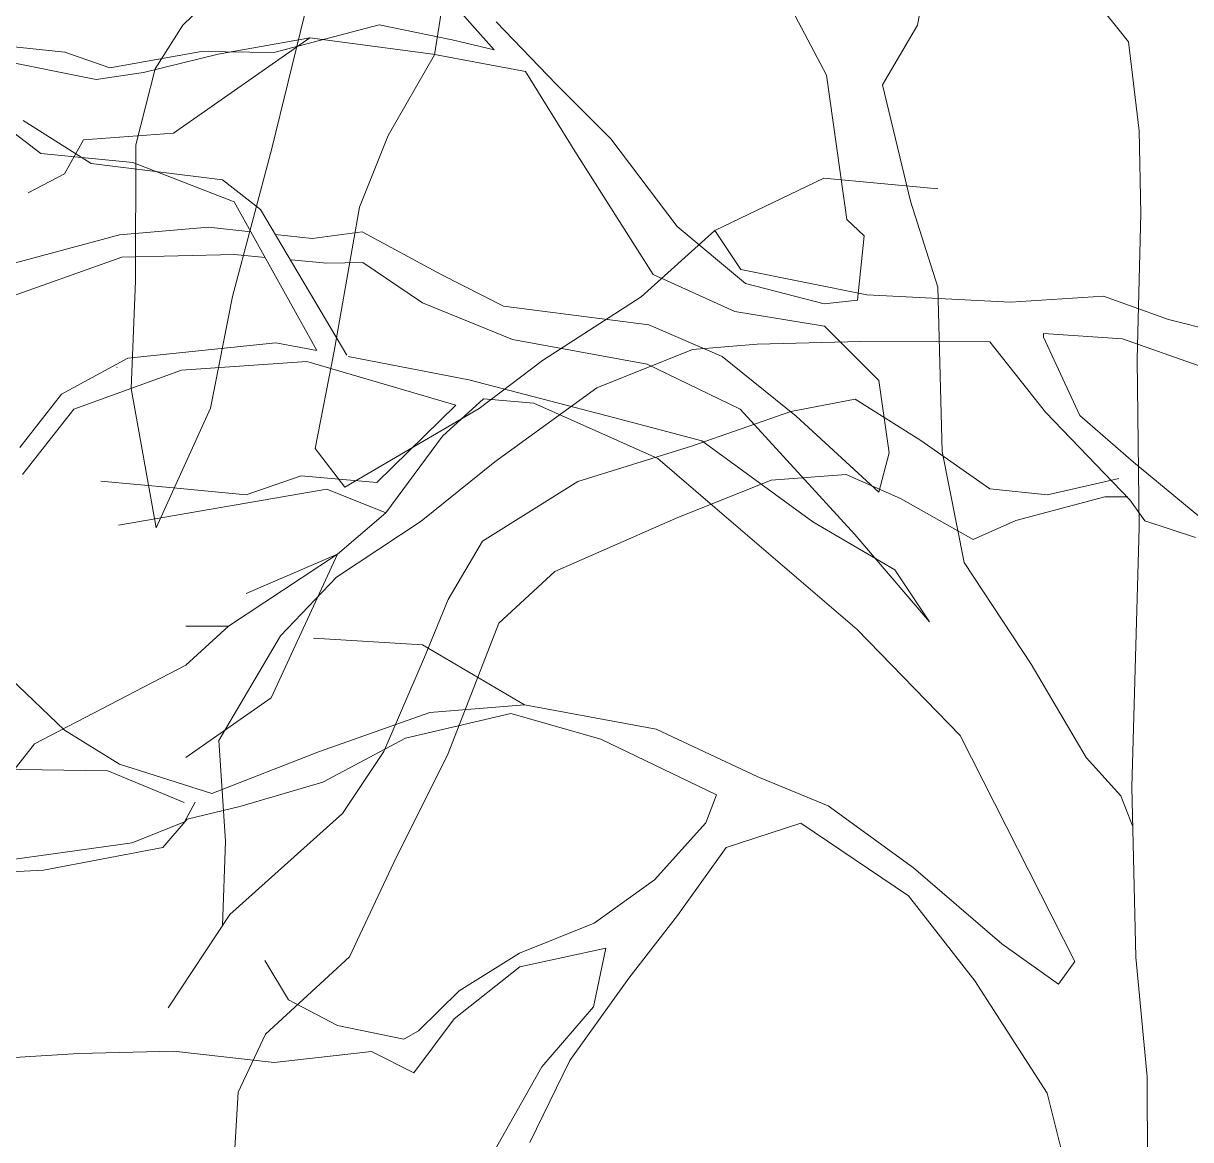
# Model space of a CAD drawing. Header units: millimetres. Extents: x -13512 to 8923, y -6533 to 5096.
# Drawn here: x -696.2 to -462.3, y -6106.2 to -5882.7 of the extents above; entities that cross this region are included whole.
import ezdxf

# ---------------------------------------------------------------- set-up
doc = ezdxf.new("R2010")
doc.units = ezdxf.units.MM
for name, color, linetype, lineweight in [('A-ELEWACJA CIENKA', 11, 'Continuous', 13), ('B-materiały', 9, 'Continuous', 0), ('Layer1', 7, 'Continuous', 0)]:
    doc.layers.add(name, color=color, linetype=linetype, lineweight=lineweight)

# ---------------------------------------------------------------- blocks, each defined once
blk = doc.blocks.new('A$C2EBD462E')
at = {"layer": 'B-materiały'}
for p, q in [((-69.3, 548.61), (-96.72, 583.03)), ((-108.64, 568.21), (-111.59, 551.94)), ((-196.38, 547.02), (-211.9, 564.51)), ((-129.77, 541.98), (-138.57, 558.52)), ((-240.5, 546.47), (-219.41, 552.03)), ((-219.41, 552.03), (-204.81, 549.04)), ((-195.96, 552.62), (-183.91, 540.07)), ((-111.59, 551.94), (-118.55, 540.03)), ((-308.16, 549.25), (-282.4, 546.54)), ((-233.31, 549.45), (-260.64, 530.34)), ((-233.31, 549.45), (-251.66, 546.19)), ((-208.65, 546.15), (-233.31, 549.45)), ((-204.81, 549.04), (-196.38, 547.02)), ((-67.18, 530.78), (-69.3, 548.61)), ((-276.12, 541.11), (-303.63, 546.57)), ((-282.4, 546.54), (-273.38, 543.42)), ((-273.38, 543.42), (-255.03, 546.67)), ((-251.66, 546.19), (-266.65, 542.47)), ((-255.03, 546.67), (-240.5, 546.47)), ((-190.12, 542.71), (-208.65, 546.15)), ((-180.23, 526.75), (-190.12, 542.71)), ((-266.65, 542.47), (-276.12, 541.11)), ((-125.7, 513.04), (-129.77, 541.98)), ((-183.91, 540.07), (-173.03, 529.17)), ((-118.55, 540.03), (-112.94, 516.71)), ((-287.24, 526.25), (-302.05, 537.61)), ((-290.76, 532.86), (-277.14, 524.27)), ((-278.69, 528.99), (-282.45, 522.21)), ((-260.64, 530.34), (-278.69, 528.99)), ((-173.03, 529.17), (-159.74, 511.63)), ((-66.83, 514.26), (-67.18, 530.78)), ((-268.76, 524.48), (-287.24, 526.25)), ((-164.52, 502.01), (-180.23, 526.75)), ((-277.14, 524.27), (-250.8, 521.02)), ((-248.45, 516.61), (-268.76, 524.48)), ((-282.45, 522.21), (-289.72, 518.41)), ((-250.8, 521.02), (-243.21, 515.02)), ((-245.11, 510.58), (-248.45, 516.61)), ((-243.21, 515.02), (-225.88, 485.9)), ((-112.94, 516.71), (-107.48, 499.53)), ((-122.26, 509.77), (-125.7, 513.04)), ((-67.58, 485.05), (-66.83, 514.26)), ((-299.17, 502.55), (-271.42, 509.95)), ((-271.42, 509.95), (-253.59, 511.51)), ((-253.59, 511.51), (-245.11, 510.58)), ((-231.92, 486.81), (-245.11, 510.58)), ((-240.25, 510.05), (-232.86, 509.24)), ((-232.86, 509.24), (-222.84, 510.6)), ((-222.84, 510.6), (-206.98, 502.06)), ((-159.74, 511.63), (-146.05, 500.24)), ((-123.62, 496.89), (-122.26, 509.77)), ((-271, 505.49), (-313.39, 490.46)), ((-248.42, 506.05), (-271, 505.49)), ((-242.27, 505.46), (-248.42, 506.05)), ((-229.94, 504.28), (-237.07, 504.96)), ((-222.68, 504.46), (-229.94, 504.28)), ((-210.75, 496.38), (-222.68, 504.46)), ((-206.98, 502.06), (-194.53, 495.67)), ((-148.14, 494.6), (-164.52, 502.01)), ((-146.05, 500.24), (-130.3, 496.16)), ((-107.48, 499.53), (-106.66, 466.59)), ((-192.69, 489.01), (-210.75, 496.38)), ((-130.3, 496.16), (-123.62, 496.89)), ((-194.53, 495.67), (-165.39, 491.93)), ((-130.19, 491.7), (-148.14, 494.6)), ((-165.39, 491.93), (-150.71, 485.6)), ((-119.3, 480.8), (-130.19, 491.7)), ((-165.75, 484.1), (-192.69, 489.01)), ((-269.75, 485.27), (-240.16, 488.38)), ((-240.16, 488.38), (-231.92, 486.81)), ((-269.75, 485.27), (-283.05, 478.1)), ((-233.92, 484.63), (-259.01, 482.88)), ((-204.09, 475.88), (-233.92, 484.63)), ((-225.64, 485.61), (-201.43, 480.97)), ((-150.71, 485.6), (-135.88, 473.68)), ((-67.17, 451.38), (-67.58, 485.05)), ((-259.01, 482.88), (-280.61, 475.08)), ((-271.97, 483.48), (-271.92, 483.43)), ((-147.09, 475.07), (-165.75, 484.1)), ((-201.43, 480.97), (-172.19, 473.33)), ((-117.26, 466.32), (-119.3, 480.8)), ((-283.05, 478.1), (-291.42, 467.41)), ((-198.54, 477.14), (-206.73, 469.67)), ((-188.46, 476.27), (-198.54, 477.14)), ((-280.61, 475.08), (-290.89, 461.97)), ((-219.91, 460.4), (-204.09, 475.88)), ((-163.6, 465.16), (-188.46, 476.27)), ((-124.12, 449.95), (-147.09, 475.07)), ((-172.19, 473.33), (-154.75, 468.74)), ((-135.88, 473.68), (-119.3, 458.45)), ((-206.73, 469.67), (-218.08, 454.3)), ((-154.75, 468.74), (-132.56, 452.53)), ((-119.3, 458.45), (-117.26, 466.32)), ((-106.66, 466.59), (-102.19, 444.35)), ((-152.18, 455.39), (-163.6, 465.16)), ((-246.09, 457.94), (-235.02, 461.7)), ((-235.02, 461.7), (-219.91, 460.4)), ((-275.18, 460.65), (-260.64, 459.3)), ((-229.93, 459.03), (-271.64, 451.84)), ((-260.64, 459.3), (-246.09, 457.94)), ((-218.08, 454.3), (-229.93, 459.03)), ((-218.08, 454.3), (-227.79, 446.01)), ((-123.64, 430.97), (-152.18, 455.39)), ((-132.56, 452.53), (-116.12, 442.89)), ((-68.66, 399.39), (-67.17, 451.38)), ((-109.15, 432.45), (-124.12, 449.95)), ((-227.79, 446.01), (-249.6, 431.64)), ((-227.79, 446.01), (-246.09, 438.15)), ((-241.08, 417.27), (-227.79, 446.01)), ((-102.19, 444.35), (-88.83, 424.02)), ((-116.12, 442.89), (-109.15, 432.45)), ((-249.6, 431.64), (-258.13, 423.77)), ((-249.6, 431.64), (-258.13, 431.64)), ((-103, 409.7), (-123.64, 430.97)), ((-232.55, 429.2), (-210.74, 427.84)), ((-210.74, 427.84), (-190.3, 415.89)), ((-258.13, 423.77), (-288.47, 408.05)), ((-88.83, 424.02), (-77.75, 405.3)), ((-293.24, 421.06), (-282.45, 410.76)), ((-258.13, 405.33), (-241.08, 417.27)), ((-231.4, 406.48), (-209.25, 414.3)), ((-193.05, 414.15), (-214.15, 409.15)), ((-209.25, 414.3), (-190.3, 415.89)), ((-175.04, 409.01), (-193.05, 414.15)), ((-190.3, 415.89), (-163.92, 410.97)), ((-282.45, 410.76), (-271.42, 403.98)), ((-163.92, 410.97), (-143.57, 401.42)), ((-80.08, 364.46), (-103, 409.7)), ((-288.47, 408.05), (-295.74, 398.83)), ((-214.15, 409.15), (-230.69, 400.36)), ((-151.86, 397.86), (-175.04, 409.01)), ((-252.98, 398.12), (-231.4, 406.48)), ((-77.75, 405.3), (-70.85, 397.65)), ((-273.76, 402.63), (-314.56, 403.28)), ((-258.52, 396.31), (-273.76, 402.63)), ((-271.42, 403.98), (-252.98, 398.12)), ((-230.69, 400.36), (-247.33, 395.47)), ((-143.57, 401.42), (-129.46, 395.63)), ((-153.95, 392.22), (-151.86, 397.86)), ((-70.85, 397.65), (-68.47, 391.65)), ((-67.81, 365.33), (-68.66, 399.39)), ((-258.42, 392.4), (-256.29, 396.36)), ((-247.33, 395.47), (-257.88, 392.97)), ((-129.46, 395.63), (-112.39, 383.21)), ((-257.88, 392.97), (-262.76, 387.26)), ((-268.93, 388.22), (-258.42, 392.4)), ((-164.28, 380.79), (-153.95, 392.22)), ((-134.96, 392.14), (-149.92, 387.29)), ((-113.37, 377.6), (-134.96, 392.14)), ((-307.9, 382.78), (-268.93, 388.22)), ((-262.76, 387.26), (-286.67, 382.75)), ((-149.92, 387.29), (-159.63, 373.64)), ((-286.67, 382.75), (-306.2, 381.7)), ((-112.39, 383.21), (-94.69, 368.01)), ((-176.35, 372.11), (-164.28, 380.79)), ((-100.09, 360.61), (-113.37, 377.6)), ((-191.29, 366.15), (-176.35, 372.11)), ((-159.63, 373.64), (-169.38, 361.11)), ((-94.69, 368.01), (-83.31, 359.91)), ((-203.39, 358.58), (-191.29, 366.15)), ((-174, 367.14), (-191.22, 363.36)), ((-176.49, 355.35), (-174, 367.14)), ((-65.53, 341.37), (-67.81, 365.33)), ((-242.33, 364.66), (-237.57, 356.8)), ((-191.22, 363.36), (-204.37, 352.97)), ((-83.31, 359.91), (-80.08, 364.46)), ((-169.38, 361.11), (-181.25, 344.61)), ((-85.56, 338.07), (-100.09, 360.61)), ((-211.57, 350.56), (-203.39, 358.58)), ((-237.57, 356.8), (-227.79, 351.64)), ((-186.81, 343.36), (-176.49, 355.35)), ((-227.79, 351.64), (-214.5, 348.93)), ((-204.37, 352.97), (-212.47, 342.15)), ((-214.5, 348.93), (-211.57, 350.56)), ((-260.63, 346.53), (-279.61, 346.06)), ((-240.46, 344.25), (-260.63, 346.53)), ((-220.96, 346.41), (-240.46, 344.25)), ((-212.47, 342.15), (-220.96, 346.41)), ((-279.61, 346.06), (-293.55, 345.15)), ((-181.25, 344.61), (-189.22, 328.21)), ((-196.44, 326.35), (-186.81, 343.36)), ((-65.45, 315.67), (-65.53, 341.37)), ((-72.51, 285.33), (-85.56, 338.07))]:
    blk.add_line(p, q, dxfattribs=at)

msp = doc.modelspace()

# ---------------------------------------------------------------- linework, layer by layer
at = {"layer": 'Layer1'}
for p, q in [((-610.69, -5869.51), (-613.79, -5888.97)), ((-610.69, -5869.51), (-613.79, -5888.97)), ((-610.69, -5869.51), (-613.79, -5888.97)), ((-610.69, -5869.51), (-613.79, -5888.97)), ((-610.69, -5869.51), (-613.79, -5888.97)), ((-610.69, -5869.51), (-613.79, -5888.97)), ((-610.69, -5869.51), (-613.79, -5888.97)), ((-610.69, -5869.51), (-613.79, -5888.97)), ((-654.39, -5873.48), (-664.2, -5883.05)), ((-654.39, -5873.48), (-664.2, -5883.05)), ((-654.39, -5873.48), (-664.2, -5883.05)), ((-654.39, -5873.48), (-664.2, -5883.05)), ((-654.39, -5873.48), (-664.2, -5883.05)), ((-654.39, -5873.48), (-664.2, -5883.05)), ((-654.39, -5873.48), (-664.2, -5883.05)), ((-654.39, -5873.48), (-664.2, -5883.05)), ((-646.35, -5907.74), (-639.84, -5881.01)), ((-646.35, -5907.74), (-639.84, -5881.01)), ((-646.35, -5907.74), (-639.84, -5881.01)), ((-646.35, -5907.74), (-639.84, -5881.01)), ((-646.35, -5907.74), (-639.84, -5881.01)), ((-646.35, -5907.74), (-639.84, -5881.01)), ((-646.35, -5907.74), (-639.84, -5881.01)), ((-646.35, -5907.74), (-639.84, -5881.01)), ((-664.2, -5883.05), (-669.72, -5891.81)), ((-664.2, -5883.05), (-669.72, -5891.81)), ((-664.2, -5883.05), (-669.72, -5891.81)), ((-664.2, -5883.05), (-669.72, -5891.81)), ((-664.2, -5883.05), (-669.72, -5891.81)), ((-664.2, -5883.05), (-669.72, -5891.81)), ((-664.2, -5883.05), (-669.72, -5891.81)), ((-664.2, -5883.05), (-669.72, -5891.81)), ((-613.79, -5888.97), (-623.06, -5905.15)), ((-613.79, -5888.97), (-623.06, -5905.15)), ((-613.79, -5888.97), (-623.06, -5905.15)), ((-613.79, -5888.97), (-623.06, -5905.15)), ((-613.79, -5888.97), (-623.06, -5905.15)), ((-613.79, -5888.97), (-623.06, -5905.15)), ((-613.79, -5888.97), (-623.06, -5905.15)), ((-613.79, -5888.97), (-623.06, -5905.15)), ((-669.72, -5891.81), (-673.65, -5906.98)), ((-669.72, -5891.81), (-673.65, -5906.98)), ((-669.72, -5891.81), (-673.65, -5906.98)), ((-669.72, -5891.81), (-673.65, -5906.98)), ((-669.72, -5891.81), (-673.65, -5906.98)), ((-669.72, -5891.81), (-673.65, -5906.98)), ((-669.72, -5891.81), (-673.65, -5906.98)), ((-669.72, -5891.81), (-673.65, -5906.98)), ((-623.06, -5905.15), (-628.82, -5919.5)), ((-623.06, -5905.15), (-628.82, -5919.5)), ((-623.06, -5905.15), (-628.82, -5919.5)), ((-623.06, -5905.15), (-628.82, -5919.5)), ((-623.06, -5905.15), (-628.82, -5919.5)), ((-623.06, -5905.15), (-628.82, -5919.5)), ((-623.06, -5905.15), (-628.82, -5919.5)), ((-623.06, -5905.15), (-628.82, -5919.5)), ((-673.65, -5906.98), (-673.68, -5934.27)), ((-673.65, -5906.98), (-673.68, -5934.27)), ((-673.65, -5906.98), (-673.68, -5934.27)), ((-673.65, -5906.98), (-673.68, -5934.27)), ((-673.65, -5906.98), (-673.68, -5934.27)), ((-673.65, -5906.98), (-673.68, -5934.27)), ((-673.65, -5906.98), (-673.68, -5934.27)), ((-673.65, -5906.98), (-673.68, -5934.27)), ((-654.22, -5937.37), (-646.35, -5907.74)), ((-654.22, -5937.37), (-646.35, -5907.74)), ((-654.22, -5937.37), (-646.35, -5907.74)), ((-654.22, -5937.37), (-646.35, -5907.74)), ((-654.22, -5937.37), (-646.35, -5907.74)), ((-654.22, -5937.37), (-646.35, -5907.74)), ((-654.22, -5937.37), (-646.35, -5907.74)), ((-654.22, -5937.37), (-646.35, -5907.74)), ((-557.63, -5924.18), (-535.81, -5913.7)), ((-557.63, -5924.18), (-535.81, -5913.7)), ((-557.63, -5924.18), (-535.81, -5913.7)), ((-557.63, -5924.18), (-535.81, -5913.7)), ((-557.63, -5924.18), (-535.81, -5913.7)), ((-557.63, -5924.18), (-535.81, -5913.7)), ((-557.63, -5924.18), (-535.81, -5913.7)), ((-557.63, -5924.18), (-535.81, -5913.7)), ((-535.81, -5913.7), (-512.93, -5915.8)), ((-535.81, -5913.7), (-512.93, -5915.8)), ((-535.81, -5913.7), (-512.93, -5915.8)), ((-535.81, -5913.7), (-512.93, -5915.8)), ((-535.81, -5913.7), (-512.93, -5915.8)), ((-535.81, -5913.7), (-512.93, -5915.8)), ((-535.81, -5913.7), (-512.93, -5915.8)), ((-535.81, -5913.7), (-512.93, -5915.8)), ((-628.82, -5919.5), (-633.85, -5948.34)), ((-628.82, -5919.5), (-633.85, -5948.34)), ((-628.82, -5919.5), (-633.85, -5948.34)), ((-628.82, -5919.5), (-633.85, -5948.34)), ((-628.82, -5919.5), (-633.85, -5948.34)), ((-628.82, -5919.5), (-633.85, -5948.34)), ((-628.82, -5919.5), (-633.85, -5948.34)), ((-628.82, -5919.5), (-633.85, -5948.34)), ((-572.38, -5937.47), (-557.63, -5924.18)), ((-572.38, -5937.47), (-557.63, -5924.18)), ((-572.38, -5937.47), (-557.63, -5924.18)), ((-572.38, -5937.47), (-557.63, -5924.18)), ((-572.38, -5937.47), (-557.63, -5924.18)), ((-572.38, -5937.47), (-557.63, -5924.18)), ((-572.38, -5937.47), (-557.63, -5924.18)), ((-572.38, -5937.47), (-557.63, -5924.18)), ((-557.63, -5924.18), (-552.41, -5931.95)), ((-557.63, -5924.18), (-552.41, -5931.95)), ((-557.63, -5924.18), (-552.41, -5931.95)), ((-557.63, -5924.18), (-552.41, -5931.95)), ((-557.63, -5924.18), (-552.41, -5931.95)), ((-557.63, -5924.18), (-552.41, -5931.95)), ((-557.63, -5924.18), (-552.41, -5931.95)), ((-557.63, -5924.18), (-552.41, -5931.95)), ((-552.41, -5931.95), (-527.16, -5937.06)), ((-552.41, -5931.95), (-527.16, -5937.06)), ((-552.41, -5931.95), (-527.16, -5937.06)), ((-552.41, -5931.95), (-527.16, -5937.06)), ((-552.41, -5931.95), (-527.16, -5937.06)), ((-552.41, -5931.95), (-527.16, -5937.06)), ((-552.41, -5931.95), (-527.16, -5937.06)), ((-552.41, -5931.95), (-527.16, -5937.06)), ((-673.68, -5934.27), (-674.58, -5955.83)), ((-673.68, -5934.27), (-674.58, -5955.83)), ((-673.68, -5934.27), (-674.58, -5955.83)), ((-673.68, -5934.27), (-674.58, -5955.83)), ((-673.68, -5934.27), (-674.58, -5955.83)), ((-673.68, -5934.27), (-674.58, -5955.83)), ((-673.68, -5934.27), (-674.58, -5955.83)), ((-673.68, -5934.27), (-674.58, -5955.83)), ((-658.69, -5959.74), (-654.22, -5937.37)), ((-658.69, -5959.74), (-654.22, -5937.37)), ((-658.69, -5959.74), (-654.22, -5937.37)), ((-658.69, -5959.74), (-654.22, -5937.37)), ((-658.69, -5959.74), (-654.22, -5937.37)), ((-658.69, -5959.74), (-654.22, -5937.37)), ((-658.69, -5959.74), (-654.22, -5937.37)), ((-658.69, -5959.74), (-654.22, -5937.37)), ((-592.16, -5950.17), (-572.38, -5937.47)), ((-592.16, -5950.17), (-572.38, -5937.47)), ((-592.16, -5950.17), (-572.38, -5937.47)), ((-592.16, -5950.17), (-572.38, -5937.47)), ((-592.16, -5950.17), (-572.38, -5937.47)), ((-592.16, -5950.17), (-572.38, -5937.47)), ((-592.16, -5950.17), (-572.38, -5937.47)), ((-592.16, -5950.17), (-572.38, -5937.47)), ((-527.16, -5937.06), (-498.4, -5938.49)), ((-527.16, -5937.06), (-498.4, -5938.49)), ((-527.16, -5937.06), (-498.4, -5938.49)), ((-527.16, -5937.06), (-498.4, -5938.49)), ((-527.16, -5937.06), (-498.4, -5938.49)), ((-527.16, -5937.06), (-498.4, -5938.49)), ((-527.16, -5937.06), (-498.4, -5938.49)), ((-527.16, -5937.06), (-498.4, -5938.49)), ((-498.4, -5938.49), (-479.77, -5937.31)), ((-498.4, -5938.49), (-479.77, -5937.31)), ((-498.4, -5938.49), (-479.77, -5937.31)), ((-498.4, -5938.49), (-479.77, -5937.31)), ((-498.4, -5938.49), (-479.77, -5937.31)), ((-498.4, -5938.49), (-479.77, -5937.31)), ((-498.4, -5938.49), (-479.77, -5937.31)), ((-498.4, -5938.49), (-479.77, -5937.31)), ((-479.77, -5937.31), (-466.73, -5942)), ((-479.77, -5937.31), (-466.73, -5942)), ((-479.77, -5937.31), (-466.73, -5942)), ((-479.77, -5937.31), (-466.73, -5942)), ((-479.77, -5937.31), (-466.73, -5942)), ((-479.77, -5937.31), (-466.73, -5942)), ((-479.77, -5937.31), (-466.73, -5942)), ((-479.77, -5937.31), (-466.73, -5942)), ((-466.73, -5942), (-448.66, -5946.58)), ((-466.73, -5942), (-448.66, -5946.58)), ((-466.73, -5942), (-448.66, -5946.58)), ((-466.73, -5942), (-448.66, -5946.58)), ((-466.73, -5942), (-448.66, -5946.58)), ((-466.73, -5942), (-448.66, -5946.58)), ((-466.73, -5942), (-448.66, -5946.58)), ((-466.73, -5942), (-448.66, -5946.58)), ((-475.96, -5945.83), (-491.78, -5944.79)), ((-491.78, -5944.79), (-491.77, -5945.5)), ((-475.96, -5945.83), (-491.78, -5944.79)), ((-491.78, -5944.79), (-491.77, -5945.5)), ((-475.96, -5945.83), (-491.78, -5944.79)), ((-491.78, -5944.79), (-491.77, -5945.5)), ((-475.96, -5945.83), (-491.78, -5944.79)), ((-491.78, -5944.79), (-491.77, -5945.5)), ((-475.96, -5945.83), (-491.78, -5944.79)), ((-491.78, -5944.79), (-491.77, -5945.5)), ((-475.96, -5945.83), (-491.78, -5944.79)), ((-491.78, -5944.79), (-491.77, -5945.5)), ((-475.96, -5945.83), (-491.78, -5944.79)), ((-491.78, -5944.79), (-491.77, -5945.5)), ((-475.96, -5945.83), (-491.78, -5944.79)), ((-491.78, -5944.79), (-491.77, -5945.5)), ((-549.16, -5946.94), (-562.06, -5947.98)), ((-549.16, -5946.94), (-562.06, -5947.98)), ((-549.16, -5946.94), (-562.06, -5947.98)), ((-549.16, -5946.94), (-562.06, -5947.98)), ((-549.16, -5946.94), (-562.06, -5947.98)), ((-549.16, -5946.94), (-562.06, -5947.98)), ((-549.16, -5946.94), (-562.06, -5947.98)), ((-549.16, -5946.94), (-562.06, -5947.98)), ((-528.36, -5946.42), (-549.16, -5946.94)), ((-528.36, -5946.42), (-549.16, -5946.94)), ((-528.36, -5946.42), (-549.16, -5946.94)), ((-528.36, -5946.42), (-549.16, -5946.94)), ((-528.36, -5946.42), (-549.16, -5946.94)), ((-528.36, -5946.42), (-549.16, -5946.94)), ((-528.36, -5946.42), (-549.16, -5946.94)), ((-528.36, -5946.42), (-549.16, -5946.94)), ((-502.51, -5946.49), (-528.36, -5946.42)), ((-502.51, -5946.49), (-528.36, -5946.42)), ((-502.51, -5946.49), (-528.36, -5946.42)), ((-502.51, -5946.49), (-528.36, -5946.42)), ((-502.51, -5946.49), (-528.36, -5946.42)), ((-502.51, -5946.49), (-528.36, -5946.42)), ((-502.51, -5946.49), (-528.36, -5946.42)), ((-502.51, -5946.49), (-528.36, -5946.42)), ((-491.39, -5960.57), (-502.51, -5946.49)), ((-491.39, -5960.57), (-502.51, -5946.49)), ((-491.39, -5960.57), (-502.51, -5946.49)), ((-491.39, -5960.57), (-502.51, -5946.49)), ((-491.39, -5960.57), (-502.51, -5946.49)), ((-491.39, -5960.57), (-502.51, -5946.49)), ((-491.39, -5960.57), (-502.51, -5946.49)), ((-491.39, -5960.57), (-502.51, -5946.49)), ((-491.77, -5945.5), (-484.46, -5961.21)), ((-491.77, -5945.5), (-484.46, -5961.21)), ((-491.77, -5945.5), (-484.46, -5961.21)), ((-491.77, -5945.5), (-484.46, -5961.21)), ((-491.77, -5945.5), (-484.46, -5961.21)), ((-491.77, -5945.5), (-484.46, -5961.21)), ((-491.77, -5945.5), (-484.46, -5961.21)), ((-491.77, -5945.5), (-484.46, -5961.21)), ((-460.75, -5951.19), (-475.96, -5945.83)), ((-460.75, -5951.19), (-475.96, -5945.83)), ((-460.75, -5951.19), (-475.96, -5945.83)), ((-460.75, -5951.19), (-475.96, -5945.83)), ((-460.75, -5951.19), (-475.96, -5945.83)), ((-460.75, -5951.19), (-475.96, -5945.83)), ((-460.75, -5951.19), (-475.96, -5945.83)), ((-460.75, -5951.19), (-475.96, -5945.83)), ((-633.85, -5948.34), (-637.67, -5967.82)), ((-633.85, -5948.34), (-637.67, -5967.82)), ((-633.85, -5948.34), (-637.67, -5967.82)), ((-633.85, -5948.34), (-637.67, -5967.82)), ((-633.85, -5948.34), (-637.67, -5967.82)), ((-633.85, -5948.34), (-637.67, -5967.82)), ((-633.85, -5948.34), (-637.67, -5967.82)), ((-633.85, -5948.34), (-637.67, -5967.82)), ((-562.06, -5947.98), (-581.25, -5955.64)), ((-562.06, -5947.98), (-581.25, -5955.64)), ((-562.06, -5947.98), (-581.25, -5955.64)), ((-562.06, -5947.98), (-581.25, -5955.64)), ((-562.06, -5947.98), (-581.25, -5955.64)), ((-562.06, -5947.98), (-581.25, -5955.64)), ((-562.06, -5947.98), (-581.25, -5955.64)), ((-562.06, -5947.98), (-581.25, -5955.64)), ((-604.84, -5959.82), (-592.16, -5950.17)), ((-604.84, -5959.82), (-592.16, -5950.17)), ((-604.84, -5959.82), (-592.16, -5950.17)), ((-604.84, -5959.82), (-592.16, -5950.17)), ((-604.84, -5959.82), (-592.16, -5950.17)), ((-604.84, -5959.82), (-592.16, -5950.17)), ((-604.84, -5959.82), (-592.16, -5950.17)), ((-604.84, -5959.82), (-592.16, -5950.17)), ((-674.58, -5955.83), (-669.57, -5983.7)), ((-674.58, -5955.83), (-669.57, -5983.7)), ((-674.58, -5955.83), (-669.57, -5983.7)), ((-674.58, -5955.83), (-669.57, -5983.7)), ((-674.58, -5955.83), (-669.57, -5983.7)), ((-674.58, -5955.83), (-669.57, -5983.7)), ((-674.58, -5955.83), (-669.57, -5983.7)), ((-674.58, -5955.83), (-669.57, -5983.7)), ((-581.25, -5955.64), (-601.7, -5970.51)), ((-581.25, -5955.64), (-601.7, -5970.51)), ((-581.25, -5955.64), (-601.7, -5970.51)), ((-581.25, -5955.64), (-601.7, -5970.51)), ((-581.25, -5955.64), (-601.7, -5970.51)), ((-581.25, -5955.64), (-601.7, -5970.51)), ((-581.25, -5955.64), (-601.7, -5970.51)), ((-581.25, -5955.64), (-601.7, -5970.51)), ((-542.37, -5960.41), (-529.51, -5957.94)), ((-542.37, -5960.41), (-529.51, -5957.94)), ((-542.37, -5960.41), (-529.51, -5957.94)), ((-542.37, -5960.41), (-529.51, -5957.94)), ((-542.37, -5960.41), (-529.51, -5957.94)), ((-542.37, -5960.41), (-529.51, -5957.94)), ((-542.37, -5960.41), (-529.51, -5957.94)), ((-542.37, -5960.41), (-529.51, -5957.94)), ((-529.51, -5957.94), (-516.37, -5966.22)), ((-529.51, -5957.94), (-516.37, -5966.22)), ((-529.51, -5957.94), (-516.37, -5966.22)), ((-529.51, -5957.94), (-516.37, -5966.22)), ((-529.51, -5957.94), (-516.37, -5966.22)), ((-529.51, -5957.94), (-516.37, -5966.22)), ((-529.51, -5957.94), (-516.37, -5966.22)), ((-529.51, -5957.94), (-516.37, -5966.22)), ((-669.57, -5983.7), (-658.69, -5959.74)), ((-669.57, -5983.7), (-658.69, -5959.74)), ((-669.57, -5983.7), (-658.69, -5959.74)), ((-669.57, -5983.7), (-658.69, -5959.74)), ((-669.57, -5983.7), (-658.69, -5959.74)), ((-669.57, -5983.7), (-658.69, -5959.74)), ((-669.57, -5983.7), (-658.69, -5959.74)), ((-669.57, -5983.7), (-658.69, -5959.74)), ((-631.73, -5975.57), (-604.84, -5959.82)), ((-631.73, -5975.57), (-604.84, -5959.82)), ((-631.73, -5975.57), (-604.84, -5959.82)), ((-631.73, -5975.57), (-604.84, -5959.82)), ((-631.73, -5975.57), (-604.84, -5959.82)), ((-631.73, -5975.57), (-604.84, -5959.82)), ((-631.73, -5975.57), (-604.84, -5959.82)), ((-631.73, -5975.57), (-604.84, -5959.82)), ((-562.29, -5967.37), (-542.37, -5960.41)), ((-562.29, -5967.37), (-542.37, -5960.41)), ((-562.29, -5967.37), (-542.37, -5960.41)), ((-562.29, -5967.37), (-542.37, -5960.41)), ((-562.29, -5967.37), (-542.37, -5960.41)), ((-562.29, -5967.37), (-542.37, -5960.41)), ((-562.29, -5967.37), (-542.37, -5960.41)), ((-562.29, -5967.37), (-542.37, -5960.41)), ((-474.44, -5978.09), (-491.39, -5960.57)), ((-474.44, -5978.09), (-491.39, -5960.57)), ((-474.44, -5978.09), (-491.39, -5960.57)), ((-474.44, -5978.09), (-491.39, -5960.57)), ((-474.44, -5978.09), (-491.39, -5960.57)), ((-474.44, -5978.09), (-491.39, -5960.57)), ((-474.44, -5978.09), (-491.39, -5960.57)), ((-474.44, -5978.09), (-491.39, -5960.57)), ((-484.46, -5961.21), (-473.71, -5970.56)), ((-484.46, -5961.21), (-473.71, -5970.56)), ((-484.46, -5961.21), (-473.71, -5970.56)), ((-484.46, -5961.21), (-473.71, -5970.56)), ((-484.46, -5961.21), (-473.71, -5970.56)), ((-484.46, -5961.21), (-473.71, -5970.56)), ((-484.46, -5961.21), (-473.71, -5970.56)), ((-484.46, -5961.21), (-473.71, -5970.56)), ((-637.67, -5967.82), (-631.73, -5975.57)), ((-637.67, -5967.82), (-631.73, -5975.57)), ((-637.67, -5967.82), (-631.73, -5975.57)), ((-637.67, -5967.82), (-631.73, -5975.57)), ((-637.67, -5967.82), (-631.73, -5975.57)), ((-637.67, -5967.82), (-631.73, -5975.57)), ((-637.67, -5967.82), (-631.73, -5975.57)), ((-637.67, -5967.82), (-631.73, -5975.57)), ((-585.09, -5974.4), (-562.29, -5967.37)), ((-585.09, -5974.4), (-562.29, -5967.37)), ((-585.09, -5974.4), (-562.29, -5967.37)), ((-585.09, -5974.4), (-562.29, -5967.37)), ((-585.09, -5974.4), (-562.29, -5967.37)), ((-585.09, -5974.4), (-562.29, -5967.37)), ((-585.09, -5974.4), (-562.29, -5967.37)), ((-585.09, -5974.4), (-562.29, -5967.37)), ((-516.37, -5966.22), (-502.49, -5975.93)), ((-516.37, -5966.22), (-502.49, -5975.93)), ((-516.37, -5966.22), (-502.49, -5975.93)), ((-516.37, -5966.22), (-502.49, -5975.93)), ((-516.37, -5966.22), (-502.49, -5975.93)), ((-516.37, -5966.22), (-502.49, -5975.93)), ((-516.37, -5966.22), (-502.49, -5975.93)), ((-516.37, -5966.22), (-502.49, -5975.93)), ((-601.7, -5970.51), (-616.48, -5982.37)), ((-601.7, -5970.51), (-616.48, -5982.37)), ((-601.7, -5970.51), (-616.48, -5982.37)), ((-601.7, -5970.51), (-616.48, -5982.37)), ((-601.7, -5970.51), (-616.48, -5982.37)), ((-601.7, -5970.51), (-616.48, -5982.37)), ((-601.7, -5970.51), (-616.48, -5982.37)), ((-601.7, -5970.51), (-616.48, -5982.37)), ((-473.71, -5970.56), (-449.72, -5990.4)), ((-473.71, -5970.56), (-449.72, -5990.4)), ((-473.71, -5970.56), (-449.72, -5990.4)), ((-473.71, -5970.56), (-449.72, -5990.4)), ((-473.71, -5970.56), (-449.72, -5990.4)), ((-473.71, -5970.56), (-449.72, -5990.4)), ((-473.71, -5970.56), (-449.72, -5990.4)), ((-473.71, -5970.56), (-449.72, -5990.4)), ((-604.18, -5986.37), (-585.09, -5974.4)), ((-604.18, -5986.37), (-585.09, -5974.4)), ((-604.18, -5986.37), (-585.09, -5974.4)), ((-604.18, -5986.37), (-585.09, -5974.4)), ((-604.18, -5986.37), (-585.09, -5974.4)), ((-604.18, -5986.37), (-585.09, -5974.4)), ((-604.18, -5986.37), (-585.09, -5974.4)), ((-604.18, -5986.37), (-585.09, -5974.4)), ((-546.33, -5974.15), (-565.52, -5981.81)), ((-546.33, -5974.15), (-565.52, -5981.81)), ((-546.33, -5974.15), (-565.52, -5981.81)), ((-546.33, -5974.15), (-565.52, -5981.81)), ((-546.33, -5974.15), (-565.52, -5981.81)), ((-546.33, -5974.15), (-565.52, -5981.81)), ((-546.33, -5974.15), (-565.52, -5981.81)), ((-546.33, -5974.15), (-565.52, -5981.81)), ((-531.28, -5973.06), (-546.33, -5974.15)), ((-531.28, -5973.06), (-546.33, -5974.15)), ((-531.28, -5973.06), (-546.33, -5974.15)), ((-531.28, -5973.06), (-546.33, -5974.15)), ((-531.28, -5973.06), (-546.33, -5974.15)), ((-531.28, -5973.06), (-546.33, -5974.15)), ((-531.28, -5973.06), (-546.33, -5974.15)), ((-531.28, -5973.06), (-546.33, -5974.15)), ((-520.39, -5977.81), (-531.28, -5973.06)), ((-520.39, -5977.81), (-531.28, -5973.06)), ((-520.39, -5977.81), (-531.28, -5973.06)), ((-520.39, -5977.81), (-531.28, -5973.06)), ((-520.39, -5977.81), (-531.28, -5973.06)), ((-520.39, -5977.81), (-531.28, -5973.06)), ((-520.39, -5977.81), (-531.28, -5973.06)), ((-520.39, -5977.81), (-531.28, -5973.06)), ((-490.98, -5977.07), (-476.7, -5973.84)), ((-490.98, -5977.07), (-476.7, -5973.84)), ((-490.98, -5977.07), (-476.7, -5973.84)), ((-490.98, -5977.07), (-476.7, -5973.84)), ((-490.98, -5977.07), (-476.7, -5973.84)), ((-490.98, -5977.07), (-476.7, -5973.84)), ((-490.98, -5977.07), (-476.7, -5973.84)), ((-490.98, -5977.07), (-476.7, -5973.84)), ((-502.49, -5975.93), (-490.98, -5977.07)), ((-502.49, -5975.93), (-490.98, -5977.07)), ((-502.49, -5975.93), (-490.98, -5977.07)), ((-502.49, -5975.93), (-490.98, -5977.07)), ((-502.49, -5975.93), (-490.98, -5977.07)), ((-502.49, -5975.93), (-490.98, -5977.07)), ((-502.49, -5975.93), (-490.98, -5977.07)), ((-502.49, -5975.93), (-490.98, -5977.07)), ((-479.48, -5977.5), (-497.31, -5982.26)), ((-479.48, -5977.5), (-497.31, -5982.26)), ((-479.48, -5977.5), (-497.31, -5982.26)), ((-479.48, -5977.5), (-497.31, -5982.26)), ((-479.48, -5977.5), (-497.31, -5982.26)), ((-479.48, -5977.5), (-497.31, -5982.26)), ((-479.48, -5977.5), (-497.31, -5982.26)), ((-479.48, -5977.5), (-497.31, -5982.26)), ((-474.9, -5977.48), (-479.48, -5977.5)), ((-474.9, -5977.48), (-479.48, -5977.5)), ((-474.9, -5977.48), (-479.48, -5977.5)), ((-474.9, -5977.48), (-479.48, -5977.5)), ((-474.9, -5977.48), (-479.48, -5977.5)), ((-474.9, -5977.48), (-479.48, -5977.5)), ((-474.9, -5977.48), (-479.48, -5977.5)), ((-474.9, -5977.48), (-479.48, -5977.5)), ((-505.83, -5986.06), (-520.39, -5977.81)), ((-505.83, -5986.06), (-520.39, -5977.81)), ((-505.83, -5986.06), (-520.39, -5977.81)), ((-505.83, -5986.06), (-520.39, -5977.81)), ((-505.83, -5986.06), (-520.39, -5977.81)), ((-505.83, -5986.06), (-520.39, -5977.81)), ((-505.83, -5986.06), (-520.39, -5977.81)), ((-505.83, -5986.06), (-520.39, -5977.81)), ((-471.46, -5982.33), (-474.44, -5978.09)), ((-471.46, -5982.33), (-474.44, -5978.09)), ((-471.46, -5982.33), (-474.44, -5978.09)), ((-471.46, -5982.33), (-474.44, -5978.09)), ((-471.46, -5982.33), (-474.44, -5978.09)), ((-471.46, -5982.33), (-474.44, -5978.09)), ((-471.46, -5982.33), (-474.44, -5978.09)), ((-471.46, -5982.33), (-474.44, -5978.09)), ((-616.48, -5982.37), (-633.43, -5993.56)), ((-616.48, -5982.37), (-633.43, -5993.56)), ((-616.48, -5982.37), (-633.43, -5993.56)), ((-616.48, -5982.37), (-633.43, -5993.56)), ((-616.48, -5982.37), (-633.43, -5993.56)), ((-616.48, -5982.37), (-633.43, -5993.56)), ((-616.48, -5982.37), (-633.43, -5993.56)), ((-616.48, -5982.37), (-633.43, -5993.56)), ((-565.52, -5981.81), (-589.66, -5992.47)), ((-565.52, -5981.81), (-589.66, -5992.47)), ((-565.52, -5981.81), (-589.66, -5992.47)), ((-565.52, -5981.81), (-589.66, -5992.47)), ((-565.52, -5981.81), (-589.66, -5992.47)), ((-565.52, -5981.81), (-589.66, -5992.47)), ((-565.52, -5981.81), (-589.66, -5992.47)), ((-565.52, -5981.81), (-589.66, -5992.47)), ((-497.31, -5982.26), (-505.83, -5986.06)), ((-497.31, -5982.26), (-505.83, -5986.06)), ((-497.31, -5982.26), (-505.83, -5986.06)), ((-497.31, -5982.26), (-505.83, -5986.06)), ((-497.31, -5982.26), (-505.83, -5986.06)), ((-497.31, -5982.26), (-505.83, -5986.06)), ((-497.31, -5982.26), (-505.83, -5986.06)), ((-497.31, -5982.26), (-505.83, -5986.06)), ((-461.33, -5985.66), (-471.46, -5982.33)), ((-461.33, -5985.66), (-471.46, -5982.33)), ((-461.33, -5985.66), (-471.46, -5982.33)), ((-461.33, -5985.66), (-471.46, -5982.33)), ((-461.33, -5985.66), (-471.46, -5982.33)), ((-461.33, -5985.66), (-471.46, -5982.33)), ((-461.33, -5985.66), (-471.46, -5982.33)), ((-461.33, -5985.66), (-471.46, -5982.33)), ((-611.06, -5998.03), (-604.18, -5986.37)), ((-611.06, -5998.03), (-604.18, -5986.37)), ((-611.06, -5998.03), (-604.18, -5986.37)), ((-611.06, -5998.03), (-604.18, -5986.37)), ((-611.06, -5998.03), (-604.18, -5986.37)), ((-611.06, -5998.03), (-604.18, -5986.37)), ((-611.06, -5998.03), (-604.18, -5986.37)), ((-611.06, -5998.03), (-604.18, -5986.37)), ((-633.43, -5993.56), (-644.62, -6005.33)), ((-633.43, -5993.56), (-644.62, -6005.33)), ((-633.43, -5993.56), (-644.62, -6005.33)), ((-633.43, -5993.56), (-644.62, -6005.33)), ((-633.43, -5993.56), (-644.62, -6005.33)), ((-633.43, -5993.56), (-644.62, -6005.33)), ((-633.43, -5993.56), (-644.62, -6005.33)), ((-633.43, -5993.56), (-644.62, -6005.33)), ((-589.66, -5992.47), (-600.89, -6002.8)), ((-589.66, -5992.47), (-600.89, -6002.8)), ((-589.66, -5992.47), (-600.89, -6002.8)), ((-589.66, -5992.47), (-600.89, -6002.8)), ((-589.66, -5992.47), (-600.89, -6002.8)), ((-589.66, -5992.47), (-600.89, -6002.8)), ((-589.66, -5992.47), (-600.89, -6002.8)), ((-589.66, -5992.47), (-600.89, -6002.8)), ((-615.8, -6009.63), (-611.06, -5998.03)), ((-615.8, -6009.63), (-611.06, -5998.03)), ((-615.8, -6009.63), (-611.06, -5998.03)), ((-615.8, -6009.63), (-611.06, -5998.03)), ((-615.8, -6009.63), (-611.06, -5998.03)), ((-615.8, -6009.63), (-611.06, -5998.03)), ((-615.8, -6009.63), (-611.06, -5998.03)), ((-615.8, -6009.63), (-611.06, -5998.03)), ((-600.89, -6002.8), (-611.01, -6028.9)), ((-600.89, -6002.8), (-611.01, -6028.9)), ((-600.89, -6002.8), (-611.01, -6028.9)), ((-600.89, -6002.8), (-611.01, -6028.9)), ((-600.89, -6002.8), (-611.01, -6028.9)), ((-600.89, -6002.8), (-611.01, -6028.9)), ((-600.89, -6002.8), (-611.01, -6028.9)), ((-600.89, -6002.8), (-611.01, -6028.9)), ((-644.62, -6005.33), (-656.97, -6026.27)), ((-644.62, -6005.33), (-656.97, -6026.27)), ((-644.62, -6005.33), (-656.97, -6026.27)), ((-644.62, -6005.33), (-656.97, -6026.27)), ((-644.62, -6005.33), (-656.97, -6026.27)), ((-644.62, -6005.33), (-656.97, -6026.27)), ((-644.62, -6005.33), (-656.97, -6026.27)), ((-644.62, -6005.33), (-656.97, -6026.27)), ((-623.94, -6028.5), (-615.8, -6009.63)), ((-623.94, -6028.5), (-615.8, -6009.63)), ((-623.94, -6028.5), (-615.8, -6009.63)), ((-623.94, -6028.5), (-615.8, -6009.63)), ((-623.94, -6028.5), (-615.8, -6009.63)), ((-623.94, -6028.5), (-615.8, -6009.63)), ((-623.94, -6028.5), (-615.8, -6009.63)), ((-623.94, -6028.5), (-615.8, -6009.63)), ((-656.97, -6026.27), (-655.68, -6046.48)), ((-656.97, -6026.27), (-655.68, -6046.48)), ((-656.97, -6026.27), (-655.68, -6046.48)), ((-656.97, -6026.27), (-655.68, -6046.48)), ((-656.97, -6026.27), (-655.68, -6046.48)), ((-656.97, -6026.27), (-655.68, -6046.48)), ((-656.97, -6026.27), (-655.68, -6046.48)), ((-656.97, -6026.27), (-655.68, -6046.48)), ((-632.24, -6040.92), (-623.94, -6028.5)), ((-632.24, -6040.92), (-623.94, -6028.5)), ((-632.24, -6040.92), (-623.94, -6028.5)), ((-632.24, -6040.92), (-623.94, -6028.5)), ((-632.24, -6040.92), (-623.94, -6028.5)), ((-632.24, -6040.92), (-623.94, -6028.5)), ((-632.24, -6040.92), (-623.94, -6028.5)), ((-632.24, -6040.92), (-623.94, -6028.5)), ((-611.01, -6028.9), (-621.95, -6050.71)), ((-611.01, -6028.9), (-621.95, -6050.71)), ((-611.01, -6028.9), (-621.95, -6050.71)), ((-611.01, -6028.9), (-621.95, -6050.71)), ((-611.01, -6028.9), (-621.95, -6050.71)), ((-611.01, -6028.9), (-621.95, -6050.71)), ((-611.01, -6028.9), (-621.95, -6050.71)), ((-611.01, -6028.9), (-621.95, -6050.71)), ((-654.77, -6061.12), (-632.24, -6040.92)), ((-654.77, -6061.12), (-632.24, -6040.92)), ((-654.77, -6061.12), (-632.24, -6040.92)), ((-654.77, -6061.12), (-632.24, -6040.92)), ((-654.77, -6061.12), (-632.24, -6040.92)), ((-654.77, -6061.12), (-632.24, -6040.92)), ((-654.77, -6061.12), (-632.24, -6040.92)), ((-654.77, -6061.12), (-632.24, -6040.92)), ((-655.68, -6046.48), (-656.27, -6063.38)), ((-655.68, -6046.48), (-656.27, -6063.38)), ((-655.68, -6046.48), (-656.27, -6063.38)), ((-655.68, -6046.48), (-656.27, -6063.38)), ((-655.68, -6046.48), (-656.27, -6063.38)), ((-655.68, -6046.48), (-656.27, -6063.38)), ((-655.68, -6046.48), (-656.27, -6063.38)), ((-655.68, -6046.48), (-656.27, -6063.38)), ((-621.95, -6050.71), (-630.81, -6069.6)), ((-621.95, -6050.71), (-630.81, -6069.6)), ((-621.95, -6050.71), (-630.81, -6069.6)), ((-621.95, -6050.71), (-630.81, -6069.6)), ((-621.95, -6050.71), (-630.81, -6069.6)), ((-621.95, -6050.71), (-630.81, -6069.6)), ((-621.95, -6050.71), (-630.81, -6069.6)), ((-621.95, -6050.71), (-630.81, -6069.6)), ((-667.17, -6079.84), (-654.77, -6061.12)), ((-667.17, -6079.84), (-654.77, -6061.12)), ((-667.17, -6079.84), (-654.77, -6061.12)), ((-667.17, -6079.84), (-654.77, -6061.12)), ((-667.17, -6079.84), (-654.77, -6061.12)), ((-667.17, -6079.84), (-654.77, -6061.12)), ((-667.17, -6079.84), (-654.77, -6061.12)), ((-667.17, -6079.84), (-654.77, -6061.12)), ((-630.81, -6069.6), (-647.65, -6085.1)), ((-630.81, -6069.6), (-647.65, -6085.1)), ((-630.81, -6069.6), (-647.65, -6085.1)), ((-630.81, -6069.6), (-647.65, -6085.1)), ((-630.81, -6069.6), (-647.65, -6085.1)), ((-630.81, -6069.6), (-647.65, -6085.1)), ((-630.81, -6069.6), (-647.65, -6085.1)), ((-630.81, -6069.6), (-647.65, -6085.1)), ((-647.65, -6085.1), (-653.1, -6096.72)), ((-647.65, -6085.1), (-653.1, -6096.72)), ((-647.65, -6085.1), (-653.1, -6096.72)), ((-647.65, -6085.1), (-653.1, -6096.72)), ((-647.65, -6085.1), (-653.1, -6096.72)), ((-647.65, -6085.1), (-653.1, -6096.72)), ((-647.65, -6085.1), (-653.1, -6096.72)), ((-647.65, -6085.1), (-653.1, -6096.72)), ((-653.1, -6096.72), (-658.91, -6192.49)), ((-653.1, -6096.72), (-658.91, -6192.49)), ((-653.1, -6096.72), (-658.91, -6192.49)), ((-653.1, -6096.72), (-658.91, -6192.49)), ((-653.1, -6096.72), (-658.91, -6192.49)), ((-653.1, -6096.72), (-658.91, -6192.49)), ((-653.1, -6096.72), (-658.91, -6192.49)), ((-653.1, -6096.72), (-658.91, -6192.49))]:
    msp.add_line(p, q, dxfattribs=at)

# ---------------------------------------------------------------- block references
at = {"layer": 'A-ELEWACJA CIENKA'}
msp.add_blockref('A$C2EBD462E', (-405.44, -6435.01), dxfattribs=at)

doc.saveas('drawing.dxf')
